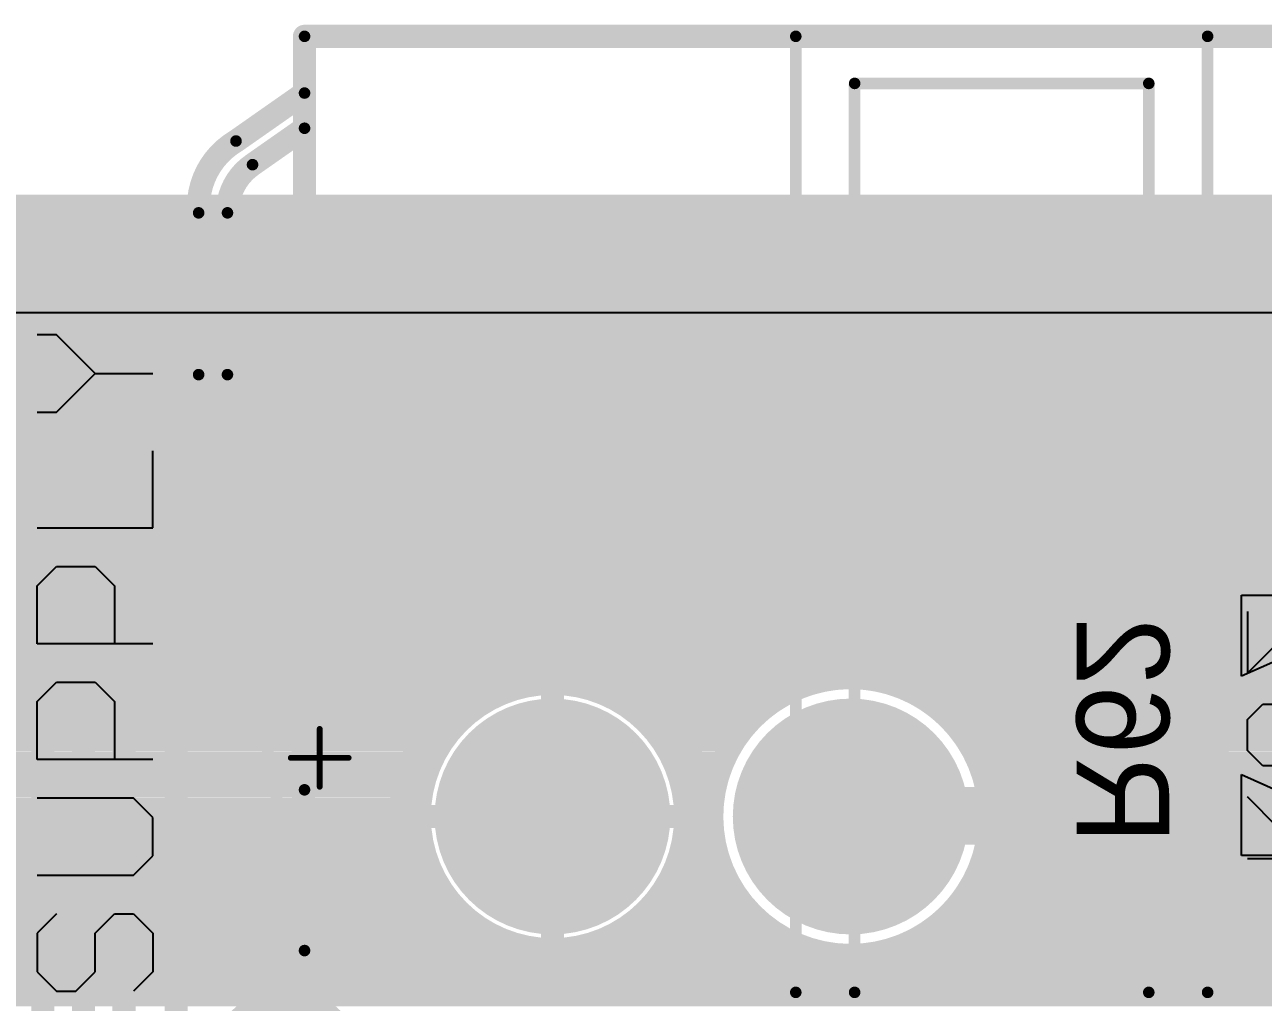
# Model space of a CAD drawing. Header units: millimetres. Extents: x 0.11 to 5.67, y 0.55 to 4.24.
# Drawn here: x 2.3698 to 2.7908, y 3.9098 to 4.2421 of the extents above; entities that cross this region are included whole.
import ezdxf

# ---------------------------------------------------------------- set-up
doc = ezdxf.new("R2010")
doc.units = ezdxf.units.MM
doc.header["$MEASUREMENT"] = 0
for name, color, linetype in [('BottomLayer', 5, 'Continuous'), ('BottomOverlay', 54, 'Continuous'), ('BottomPaste', 16, 'Continuous'), ('BottomSolder', 6, 'Continuous'), ('InternalPlane1', 76, 'Continuous'), ('InternalPlane2', 16, 'Continuous'), ('KeepOutLayer', 6, 'Continuous'), ('Mechanical14', 56, 'Continuous'), ('Mechanical3', 76, 'Continuous'), ('Mechanical8', 56, 'Continuous'), ('MultiLayer', 9, 'Continuous'), ('PadHoleLayer', 156, 'Continuous'), ('TopLayer', 1, 'Continuous'), ('TopOverlay', 2, 'Continuous'), ('TopSolder', 216, 'Continuous')]:
    doc.layers.add(name, color=color, linetype=linetype)

# ---------------------------------------------------------------- blocks, each defined once
blk = doc.blocks.new('ETHERNET_RJ45_4PORTS_36')
at = {"layer": 'BottomLayer', "const_width": 0.03346}
for points in [[(0.9626, -0.56988, 1), (0.99606, -0.56988, 1)], [(1.06398, -0.56988, 1), (1.09744, -0.56988, 1)]]:
    blk.add_lwpolyline(points, format="xyb", close=True, dxfattribs=at)
at = {"layer": 'BottomSolder', "const_width": 0.03543}
for points in [[(0.96161, -0.56988, 1), (0.99705, -0.56988, 1)], [(1.06299, -0.56988, 1), (1.09843, -0.56988, 1)]]:
    blk.add_lwpolyline(points, format="xyb", close=True, dxfattribs=at)
at = {"layer": 'InternalPlane1', "const_width": 0.01181}
for points in [[(1.05819, -0.52568, -0.240079), (1.10323, -0.52568)], [(1.03651, -0.5924, -0.240079), (1.03651, -0.54736)], [(1.12491, -0.54736, -0.240079), (1.12491, -0.5924)], [(1.10323, -0.61408, -0.240079), (1.05819, -0.61408)]]:
    blk.add_lwpolyline(points, format="xyb", dxfattribs=at)
at = {"layer": 'InternalPlane1'}
for points, const_width in [([(1.05524, -0.52568, 1), (1.06114, -0.52568, 1)], 0.00591), ([(1.10028, -0.52568, 1), (1.10618, -0.52568, 1)], 0.00591), ([(0.95929, -0.56988, 1), (0.99937, -0.56988, 1)], 0.04008), ([(1.03356, -0.54736, 1), (1.03946, -0.54736, 1)], 0.00591), ([(1.12196, -0.54736, 1), (1.12786, -0.54736, 1)], 0.00591), ([(1.03356, -0.5924, 1), (1.03946, -0.5924, 1)], 0.00591), ([(1.12196, -0.5924, 1), (1.12786, -0.5924, 1)], 0.00591), ([(1.05524, -0.61408, 1), (1.06114, -0.61408, 1)], 0.00591), ([(1.10028, -0.61408, 1), (1.10618, -0.61408, 1)], 0.00591)]:
    blk.add_lwpolyline(points, format="xyb", close=True, dxfattribs=dict(at, const_width=const_width))
at = {"layer": 'InternalPlane2', "const_width": 0.04008}
for points in [[(0.95929, -0.56988, 1), (0.99937, -0.56988, 1)], [(1.06067, -0.56988, 1), (1.10075, -0.56988, 1)]]:
    blk.add_lwpolyline(points, format="xyb", close=True, dxfattribs=at)
at = {"layer": 'Mechanical14', "const_width": 0.00394}
for points in [[(1.165, -0.1451), (1.165, -0.8351)], [(0.878, -0.5101), (0.858, -0.5101)], [(0.858, -0.5101), (0.858, -0.8351)], [(0.878, -0.8191), (0.878, -0.5101)], [(0.998, -0.5101), (0.978, -0.5101)], [(0.978, -0.5101), (0.978, -0.8191)], [(0.998, -0.5101), (0.998, -0.8351)], [(1.201, -0.7201), (1.165, -0.52431)], [(1.1912, -0.7201), (1.165, -0.57895)], [(1.1912, -0.7201), (1.1912, -0.7751)], [(1.201, -0.7201), (1.201, -0.7751)], [(1.18267, -0.79148), (1.165, -0.80386)], [(1.18829, -0.79951), (1.165, -0.81582)], [(0.978, -0.8191), (0.878, -0.8191)], [(1.165, -0.8351), (-1.165, -0.8351)]]:
    blk.add_lwpolyline(points, dxfattribs=at)
at = {"layer": 'Mechanical14', "const_width": 0.00197}
for points in [[(0.85702, -0.5101, 1), (0.85898, -0.5101, 1)], [(0.85702, -0.5101, 1), (0.85898, -0.5101, 1)], [(0.87702, -0.5101, 1), (0.87898, -0.5101, 1)], [(0.87702, -0.5101, 1), (0.87898, -0.5101, 1)], [(0.97702, -0.5101, 1), (0.97898, -0.5101, 1)], [(0.97702, -0.5101, 1), (0.97898, -0.5101, 1)], [(0.99702, -0.5101, 1), (0.99898, -0.5101, 1)], [(0.99702, -0.5101, 1), (0.99898, -0.5101, 1)], [(1.16402, -0.52431, 1), (1.16598, -0.52431, 1)], [(1.16402, -0.57895, 1), (1.16598, -0.57895, 1)], [(1.19022, -0.7201, 1), (1.19218, -0.7201, 1)], [(1.19022, -0.7201, 1), (1.19218, -0.7201, 1)], [(1.20002, -0.7201, 1), (1.20198, -0.7201, 1)], [(1.20002, -0.7201, 1), (1.20198, -0.7201, 1)], [(1.19022, -0.7751, 1), (1.19218, -0.7751, 1)], [(1.19022, -0.7751, 1), (1.19218, -0.7751, 1)], [(1.20002, -0.7751, 1), (1.20198, -0.7751, 1)], [(1.20002, -0.7751, 1), (1.20198, -0.7751, 1)], [(1.18169, -0.79148, 1), (1.18366, -0.79148, 1)], [(1.18169, -0.79148, 1), (1.18366, -0.79148, 1)], [(1.18731, -0.79951, 1), (1.18928, -0.79951, 1)], [(1.18731, -0.79951, 1), (1.18928, -0.79951, 1)], [(1.16402, -0.80386, 1), (1.16598, -0.80386, 1)], [(1.16402, -0.81582, 1), (1.16598, -0.81582, 1)], [(0.87702, -0.8191, 1), (0.87898, -0.8191, 1)], [(0.87702, -0.8191, 1), (0.87898, -0.8191, 1)], [(0.97702, -0.8191, 1), (0.97898, -0.8191, 1)], [(0.97702, -0.8191, 1), (0.97898, -0.8191, 1)], [(0.85702, -0.8351, 1), (0.85898, -0.8351, 1)], [(0.99702, -0.8351, 1), (0.99898, -0.8351, 1)], [(1.16402, -0.8351, 1), (1.16598, -0.8351, 1)], [(1.16402, -0.8351, 1), (1.16598, -0.8351, 1)]]:
    blk.add_lwpolyline(points, format="xyb", close=True, dxfattribs=at)
at = {"layer": 'Mechanical14', "const_width": 0.00394}
for points in [[(1.1912, -0.7751, -0.249333), (1.18267, -0.79148)], [(1.201, -0.7751, -0.285432), (1.18829, -0.79951)]]:
    blk.add_lwpolyline(points, format="xyb", dxfattribs=at)
at = {"layer": 'Mechanical8', "const_width": 0.00197}
for points in [[(1.15984, -0.57998), (1.15984, -0.58982)], [(1.15984, -0.58982), (1.15, -0.58982)], [(1.15984, -0.58982), (1.15984, -0.59967)], [(1.16969, -0.58982), (1.15984, -0.58982)]]:
    blk.add_lwpolyline(points, dxfattribs=at)
at = {"layer": 'Mechanical8', "const_width": 0.000984}
for points in [[(1.15935, -0.57998, 1), (1.16034, -0.57998, 1)], [(1.14951, -0.58982, 1), (1.15049, -0.58982, 1)], [(1.15935, -0.58982, 1), (1.16034, -0.58982, 1)], [(1.15935, -0.58982, 1), (1.16034, -0.58982, 1)], [(1.15935, -0.58982, 1), (1.16034, -0.58982, 1)], [(1.15935, -0.58982, 1), (1.16034, -0.58982, 1)], [(1.16919, -0.58982, 1), (1.17018, -0.58982, 1)], [(1.15935, -0.59967, 1), (1.16034, -0.59967, 1)]]:
    blk.add_lwpolyline(points, format="xyb", close=True, dxfattribs=at)
at = {"layer": 'MultiLayer', "const_width": 0.03346}
for points in [[(0.9626, -0.56988, 1), (0.99606, -0.56988, 1)], [(1.06398, -0.56988, 1), (1.09744, -0.56988, 1)]]:
    blk.add_lwpolyline(points, format="xyb", close=True, dxfattribs=at)
at = {"layer": 'PadHoleLayer', "const_width": 0.02008}
for points in [[(0.96929, -0.56988, 1), (0.98937, -0.56988, 1)], [(1.07067, -0.56988, 1), (1.09075, -0.56988, 1)]]:
    blk.add_lwpolyline(points, format="xyb", close=True, dxfattribs=at)
at = {"layer": 'TopLayer', "const_width": 0.03346}
for points in [[(0.9626, -0.56988, 1), (0.99606, -0.56988, 1)], [(1.06398, -0.56988, 1), (1.09744, -0.56988, 1)]]:
    blk.add_lwpolyline(points, format="xyb", close=True, dxfattribs=at)
at = {"layer": 'TopOverlay', "const_width": 0.00787}
for points in [[(1.16535, -0.34843), (1.16535, -0.64561)], [(1.201, -0.7201), (1.18582, -0.63752)], [(1.1912, -0.7201), (1.17695, -0.6433)], [(1.165, -0.64597), (1.165, -0.8351)], [(1.1912, -0.7201), (1.1912, -0.7751)], [(1.201, -0.7201), (1.201, -0.7751)], [(1.18267, -0.79148), (1.165, -0.80386)], [(1.18829, -0.79951), (1.165, -0.81582)], [(1.165, -0.8351), (-1.165, -0.8351)]]:
    blk.add_lwpolyline(points, dxfattribs=at)
at = {"layer": 'TopOverlay', "const_width": 0.00394}
for points in [[(1.18385, -0.63752, 1), (1.18779, -0.63752, 1)], [(1.17498, -0.6433, 1), (1.17891, -0.6433, 1)], [(1.16303, -0.64597, 1), (1.16697, -0.64597, 1)], [(1.16339, -0.64561, 1), (1.16732, -0.64561, 1)], [(1.18923, -0.7201, 1), (1.19317, -0.7201, 1)], [(1.18923, -0.7201, 1), (1.19317, -0.7201, 1)], [(1.19903, -0.7201, 1), (1.20297, -0.7201, 1)], [(1.19903, -0.7201, 1), (1.20297, -0.7201, 1)], [(1.18923, -0.7751, 1), (1.19317, -0.7751, 1)], [(1.18923, -0.7751, 1), (1.19317, -0.7751, 1)], [(1.19903, -0.7751, 1), (1.20297, -0.7751, 1)], [(1.19903, -0.7751, 1), (1.20297, -0.7751, 1)], [(1.1807, -0.79148, 1), (1.18464, -0.79148, 1)], [(1.1807, -0.79148, 1), (1.18464, -0.79148, 1)], [(1.18632, -0.79951, 1), (1.19026, -0.79951, 1)], [(1.18632, -0.79951, 1), (1.19026, -0.79951, 1)], [(1.16303, -0.80386, 1), (1.16697, -0.80386, 1)], [(1.16303, -0.81582, 1), (1.16697, -0.81582, 1)], [(1.16303, -0.8351, 1), (1.16697, -0.8351, 1)], [(1.16303, -0.8351, 1), (1.16697, -0.8351, 1)]]:
    blk.add_lwpolyline(points, format="xyb", close=True, dxfattribs=at)
at = {"layer": 'TopOverlay', "const_width": 0.00787}
for points in [[(1.1912, -0.7751, -0.249333), (1.18267, -0.79148)], [(1.201, -0.7751, -0.285432), (1.18829, -0.79951)]]:
    blk.add_lwpolyline(points, format="xyb", dxfattribs=at)
at = {"layer": 'TopSolder', "const_width": 0.03543}
for points in [[(0.96161, -0.56988, 1), (0.99705, -0.56988, 1)], [(1.06299, -0.56988, 1), (1.09843, -0.56988, 1)]]:
    blk.add_lwpolyline(points, format="xyb", close=True, dxfattribs=at)
blk = doc.blocks.new('RC0603_B_114')
at = {"layer": 'BottomLayer'}
for points in [[(-0.04429, -0.01772), (-0.01673, -0.01772), (-0.04429, 0.01772), (-0.01673, 0.01772)], [(0.04427, 0.01772), (0.01671, 0.01772), (0.04427, -0.01772), (0.01671, -0.01772)]]:
    blk.add_solid(points, dxfattribs=at)
at = {"layer": 'BottomOverlay', "const_width": 0.00701}
for points in [[(-0.05217, 0.02559), (-0.05217, -0.02559)], [(-0.05217, 0.02559), (0.05217, 0.02559)], [(0.05217, 0.02559), (0.05217, -0.02559)], [(-0.05217, -0.02559), (0.05217, -0.02559)]]:
    blk.add_lwpolyline(points, dxfattribs=at)
at = {"layer": 'BottomOverlay', "const_width": 0.0035}
for points in [[(-0.05392, 0.02559, 1), (-0.05041, 0.02559, 1)], [(-0.05392, 0.02559, 1), (-0.05041, 0.02559, 1)], [(0.05041, 0.02559, 1), (0.05392, 0.02559, 1)], [(0.05041, 0.02559, 1), (0.05392, 0.02559, 1)], [(-0.05392, -0.02559, 1), (-0.05041, -0.02559, 1)], [(-0.05392, -0.02559, 1), (-0.05041, -0.02559, 1)], [(0.05041, -0.02559, 1), (0.05392, -0.02559, 1)], [(0.05041, -0.02559, 1), (0.05392, -0.02559, 1)]]:
    blk.add_lwpolyline(points, format="xyb", close=True, dxfattribs=at)
at = {"layer": 'BottomPaste'}
for p, q in [((-0.04429, -0.01772), (-0.04429, 0.01772)), ((-0.04429, 0.01772), (-0.01673, 0.01772)), ((-0.01673, 0.01772), (-0.02461, 0)), ((0.02458, 0), (0.01671, 0.01772)), ((0.01671, 0.01772), (0.04427, 0.01772)), ((0.04427, 0.01772), (0.04427, -0.01772)), ((-0.02461, 0), (-0.01673, -0.01772)), ((0.01671, -0.01772), (0.02458, 0)), ((-0.01673, -0.01772), (-0.04429, -0.01772)), ((0.04427, -0.01772), (0.01671, -0.01772))]:
    blk.add_line(p, q, dxfattribs=at)
at = {"layer": 'BottomSolder'}
for points in [[(-0.04626, -0.01969), (-0.01476, -0.01969), (-0.04626, 0.01969), (-0.01476, 0.01969)], [(0.04624, 0.01969), (0.01474, 0.01969), (0.04624, -0.01969), (0.01474, -0.01969)]]:
    blk.add_solid(points, dxfattribs=at)
at = {"layer": 'Mechanical3'}
for p, q in [((-0.04528, 0.01575), (-0.04528, -0.01574)), ((-0.03478, 0.00525), (-0.02429, 0.01575)), ((-0.01379, 0.0105), (-0.00854, 0.01575)), ((-0.00854, 0.01575), (0.00195, 0.01575)), ((0.00195, 0.01575), (0.0072, 0.0105)), ((0.03869, 0.01575), (0.0177, 0.01575)), ((0.0177, 0.01575), (0.03869, -0.00524)), ((-0.01379, 0.00001), (-0.01379, 0.0105)), ((0.0072, 0.0105), (0.0072, 0.00525)), ((-0.02953, 0.00525), (-0.04528, 0.00525)), ((-0.02429, 0.00001), (-0.02953, 0.00525)), ((0.0072, 0.00525), (0.00195, 0.00001)), ((-0.02429, -0.01049), (-0.02429, 0.00001)), ((-0.00329, -0.01049), (-0.01379, 0.00001)), ((0.00195, 0.00001), (-0.01379, 0.00001)), ((0.03869, -0.00524), (0.03869, -0.01049)), ((-0.02953, -0.01574), (-0.02429, -0.01049)), ((0.0072, -0.01574), (-0.00329, -0.01049)), ((0.02294, -0.01574), (0.0177, -0.01049)), ((0.03869, -0.01049), (0.03344, -0.01574)), ((-0.04528, -0.01574), (-0.02953, -0.01574)), ((0.03344, -0.01574), (0.02294, -0.01574))]:
    blk.add_line(p, q, dxfattribs=at)

msp = doc.modelspace()

# ---------------------------------------------------------------- linework, layer by layer
at = {"layer": 'BottomLayer'}
for points, const_width in [([(0.88938, 4.14665), (5.24054, 4.14665)], 0.00787), ([(0.9032, 4.14074), (5.22672, 4.14074)], 0.00787), ([(0.91691, 4.13286), (4.90686, 4.13286)], 0.00787), ([(2.24115, 4.12499), (4.35037, 4.12499)], 0.00787), ([(2.25434, 4.11712), (3.99604, 4.11712)], 0.00787), ([(2.26323, 4.10924), (3.98573, 4.10924)], 0.00787), ([(2.26977, 4.10137), (3.9488, 4.10137)], 0.00787), ([(2.2747, 4.09349), (3.30313, 4.09349)], 0.00787), ([(2.27837, 4.08562), (3.29281, 4.08562)], 0.00787), ([(2.28097, 4.07775), (3.28864, 4.07775)], 0.00787), ([(2.28263, 4.06987), (3.2874, 4.06987)], 0.00787), ([(2.2834, 4.062), (2.76968, 4.062)], 0.00787), ([(2.76968, 4.06201), (2.83268, 4.06201)], 0.00787), ([(2.76968, 4.00689), (2.76968, 4.06201)], 0.00787), ([(2.28331, 4.05412), (2.76968, 4.05412)], 0.00787), ([(2.28236, 4.04625), (2.76968, 4.04625)], 0.00787), ([(2.28053, 4.03838), (2.76968, 4.03838)], 0.00787), ([(2.27772, 4.0305), (2.76968, 4.0305)], 0.00787), ([(2.27381, 4.02263), (2.76968, 4.02263)], 0.00787), ([(2.26859, 4.01475), (2.53178, 4.01475)], 0.00787), ([(2.54921, 3.97297), (2.54921, 4.01431)], 0.00787), ([(2.56665, 4.01475), (2.62854, 4.01475)], 0.00787), ([(2.67264, 4.01475), (2.76968, 4.01475)], 0.00787), ([(2.26165, 4.00688), (2.51921, 4.00688)], 0.00787), ([(2.57921, 4.00688), (2.61769, 4.00688)], 0.00787), ([(2.68349, 4.00688), (2.92866, 4.00688)], 0.00787), ([(2.76968, 4.00689), (2.83268, 4.00689)], 0.00787), ([(2.76968, 4.00101), (2.83268, 4.00101)], 0.00787), ([(2.76968, 3.99683), (2.76968, 4.00101)], 0.00787), ([(2.25213, 3.99901), (2.51217, 3.99901)], 0.00787), ([(2.58625, 3.99901), (2.61117, 3.99901)], 0.00787), ([(2.69001, 3.99901), (2.76968, 3.99901)], 0.00787), ([(2.69137, 3.99683), (2.76968, 3.99683)], 0.00787), ([(2.23743, 3.99113), (2.50774, 3.99113)], 0.00787), ([(2.59069, 3.99113), (2.60698, 3.99113)], 0.00787), ([(0.97036, 3.98326), (2.50512, 3.98326)], 0.00787), ([(2.5933, 3.98326), (2.60448, 3.98326)], 0.00787), ([(2.65059, 3.97297), (2.65083, 3.97321)], 0.01969), ([(2.65083, 3.97321), (2.80094, 3.97321)], 0.01969), ([(0.96762, 3.97538), (2.504, 3.97538)], 0.00787), ([(2.59442, 3.97538), (2.60341, 3.97538)], 0.00787), ([(2.50787, 3.97297), (2.54921, 3.97297)], 0.00787), ([(2.54921, 3.97297), (2.59055, 3.97297)], 0.00787), ([(2.54921, 3.93163), (2.54921, 3.97297)], 0.00787), ([(0.9643, 3.96751), (2.50427, 3.96751)], 0.00787), ([(2.59416, 3.96751), (2.60366, 3.96751)], 0.00787), ([(0.96036, 3.95964), (2.50595, 3.95964)], 0.00787), ([(2.59248, 3.95964), (2.60527, 3.95964)], 0.00787), ([(0.95572, 3.95176), (2.50921, 3.95176)], 0.00787), ([(2.58921, 3.95176), (2.60837, 3.95176)], 0.00787), ([(2.69164, 3.94959), (2.76968, 3.94959)], 0.00787), ([(2.76968, 3.94589), (2.76968, 3.94959)], 0.00787), ([(2.76968, 3.94589), (2.83268, 3.94589)], 0.00787), ([(0.95029, 3.94389), (2.51451, 3.94389)], 0.00787), ([(2.58391, 3.94389), (2.61336, 3.94389)], 0.00787), ([(2.68782, 3.94389), (2.92396, 3.94389)], 0.00787), ([(2.25984, 3.93601), (2.52306, 3.93601)], 0.00787), ([(2.57537, 3.93601), (2.62116, 3.93601)], 0.00787), ([(2.68002, 3.93601), (2.93251, 3.93601)], 0.00787), ([(2.25984, 3.92814), (2.54288, 3.92814)], 0.00787), ([(2.55555, 3.92814), (2.63568, 3.92814)], 0.00787), ([(2.6655, 3.92814), (2.95233, 3.92814)], 0.00787), ([(2.25984, 3.92027), (3.05989, 3.92027)], 0.00787), ([(2.25984, 3.91239), (3.05643, 3.91239)], 0.00787)]:
    msp.add_lwpolyline(points, dxfattribs=dict(at, const_width=const_width))
for points, const_width in [([(2.76772, 4.06201, 1), (2.77165, 4.06201, 1)], 0.00394), ([(2.76772, 4.06201, 1), (2.77165, 4.06201, 1)], 0.00394), ([(2.76772, 4.062, 1), (2.77165, 4.062, 1)], 0.00394), ([(2.76772, 4.05412, 1), (2.77165, 4.05412, 1)], 0.00394), ([(2.76772, 4.04625, 1), (2.77165, 4.04625, 1)], 0.00394), ([(2.76772, 4.03838, 1), (2.77165, 4.03838, 1)], 0.00394), ([(2.76772, 4.0305, 1), (2.77165, 4.0305, 1)], 0.00394), ([(2.76772, 4.02263, 1), (2.77165, 4.02263, 1)], 0.00394), ([(2.59449, 3.97297, 1), (2.50394, 3.97297, 1)], 0.00787), ([(2.52981, 4.01475, 1), (2.53375, 4.01475, 1)], 0.00394), ([(2.54724, 4.01431, 1), (2.55118, 4.01431, 1)], 0.00394), ([(2.56468, 4.01475, 1), (2.56862, 4.01475, 1)], 0.00394), ([(2.62657, 4.01475, 1), (2.63051, 4.01475, 1)], 0.00394), ([(2.67067, 4.01475, 1), (2.67461, 4.01475, 1)], 0.00394), ([(2.76772, 4.01475, 1), (2.77165, 4.01475, 1)], 0.00394), ([(2.51724, 4.00688, 1), (2.52118, 4.00688, 1)], 0.00394), ([(2.57724, 4.00688, 1), (2.58118, 4.00688, 1)], 0.00394), ([(2.61573, 4.00688, 1), (2.61966, 4.00688, 1)], 0.00394), ([(2.68152, 4.00688, 1), (2.68546, 4.00688, 1)], 0.00394), ([(2.76772, 4.00689, 1), (2.77165, 4.00689, 1)], 0.00394), ([(2.76772, 4.00689, 1), (2.77165, 4.00689, 1)], 0.00394), ([(2.76772, 4.00101, 1), (2.77165, 4.00101, 1)], 0.00394), ([(2.76772, 4.00101, 1), (2.77165, 4.00101, 1)], 0.00394), ([(2.5102, 3.99901, 1), (2.51414, 3.99901, 1)], 0.00394), ([(2.58428, 3.99901, 1), (2.58822, 3.99901, 1)], 0.00394), ([(2.6092, 3.99901, 1), (2.61314, 3.99901, 1)], 0.00394), ([(2.68804, 3.99901, 1), (2.69198, 3.99901, 1)], 0.00394), ([(2.6894, 3.99683, 1), (2.69333, 3.99683, 1)], 0.00394), ([(2.6894, 3.99683, 1), (2.69333, 3.99683, 1)], 0.00394), ([(2.76772, 3.99901, 1), (2.77165, 3.99901, 1)], 0.00394), ([(2.76772, 3.99683, 1), (2.77165, 3.99683, 1)], 0.00394), ([(2.76772, 3.99683, 1), (2.77165, 3.99683, 1)], 0.00394), ([(2.50577, 3.99113, 1), (2.50971, 3.99113, 1)], 0.00394), ([(2.58872, 3.99113, 1), (2.59265, 3.99113, 1)], 0.00394), ([(2.60501, 3.99113, 1), (2.60895, 3.99113, 1)], 0.00394), ([(2.50315, 3.98326, 1), (2.50709, 3.98326, 1)], 0.00394), ([(2.59134, 3.98326, 1), (2.59527, 3.98326, 1)], 0.00394), ([(2.60251, 3.98326, 1), (2.60645, 3.98326, 1)], 0.00394), ([(2.64567, 3.97297, 1), (2.65551, 3.97297, 1)], 0.00984), ([(2.64591, 3.97321, 1), (2.65575, 3.97321, 1)], 0.00984), ([(2.64591, 3.97321, 1), (2.65575, 3.97321, 1)], 0.00984), ([(2.50203, 3.97538, 1), (2.50597, 3.97538, 1)], 0.00394), ([(2.59246, 3.97538, 1), (2.59639, 3.97538, 1)], 0.00394), ([(2.60144, 3.97538, 1), (2.60538, 3.97538, 1)], 0.00394), ([(2.50197, 3.97297, 1), (2.50591, 3.97297, 1)], 0.00394), ([(2.50591, 3.97297, 1), (2.50984, 3.97297, 1)], 0.00394), ([(2.54724, 3.97297, 1), (2.55118, 3.97297, 1)], 0.00394), ([(2.54724, 3.97297, 1), (2.55118, 3.97297, 1)], 0.00394), ([(2.54724, 3.97297, 1), (2.55118, 3.97297, 1)], 0.00394), ([(2.54724, 3.97297, 1), (2.55118, 3.97297, 1)], 0.00394), ([(2.58858, 3.97297, 1), (2.59252, 3.97297, 1)], 0.00394), ([(2.59252, 3.97297, 1), (2.59646, 3.97297, 1)], 0.00394), ([(2.5023, 3.96751, 1), (2.50624, 3.96751, 1)], 0.00394), ([(2.59219, 3.96751, 1), (2.59613, 3.96751, 1)], 0.00394), ([(2.60169, 3.96751, 1), (2.60563, 3.96751, 1)], 0.00394), ([(2.50398, 3.95964, 1), (2.50791, 3.95964, 1)], 0.00394), ([(2.59051, 3.95964, 1), (2.59445, 3.95964, 1)], 0.00394), ([(2.6033, 3.95964, 1), (2.60724, 3.95964, 1)], 0.00394), ([(2.50724, 3.95176, 1), (2.51118, 3.95176, 1)], 0.00394), ([(2.58725, 3.95176, 1), (2.59118, 3.95176, 1)], 0.00394), ([(2.60641, 3.95176, 1), (2.61034, 3.95176, 1)], 0.00394), ([(2.68967, 3.94959, 1), (2.69361, 3.94959, 1)], 0.00394), ([(2.68967, 3.94959, 1), (2.69361, 3.94959, 1)], 0.00394), ([(2.76772, 3.94959, 1), (2.77165, 3.94959, 1)], 0.00394), ([(2.76772, 3.94959, 1), (2.77165, 3.94959, 1)], 0.00394), ([(2.76772, 3.94589, 1), (2.77165, 3.94589, 1)], 0.00394), ([(2.76772, 3.94589, 1), (2.77165, 3.94589, 1)], 0.00394), ([(2.51254, 3.94389, 1), (2.51648, 3.94389, 1)], 0.00394), ([(2.58194, 3.94389, 1), (2.58588, 3.94389, 1)], 0.00394), ([(2.61139, 3.94389, 1), (2.61533, 3.94389, 1)], 0.00394), ([(2.68585, 3.94389, 1), (2.68979, 3.94389, 1)], 0.00394), ([(2.52109, 3.93601, 1), (2.52503, 3.93601, 1)], 0.00394), ([(2.5734, 3.93601, 1), (2.57734, 3.93601, 1)], 0.00394), ([(2.61919, 3.93601, 1), (2.62313, 3.93601, 1)], 0.00394), ([(2.67805, 3.93601, 1), (2.68199, 3.93601, 1)], 0.00394), ([(2.54724, 3.93163, 1), (2.55118, 3.93163, 1)], 0.00394), ([(2.54091, 3.92814, 1), (2.54485, 3.92814, 1)], 0.00394), ([(2.55358, 3.92814, 1), (2.55751, 3.92814, 1)], 0.00394), ([(2.63371, 3.92814, 1), (2.63765, 3.92814, 1)], 0.00394), ([(2.66353, 3.92814, 1), (2.66747, 3.92814, 1)], 0.00394)]:
    msp.add_lwpolyline(points, format="xyb", close=True, dxfattribs=dict(at, const_width=const_width))
at = {"layer": 'BottomLayer', "const_width": 0.00787}
msp.add_lwpolyline([(2.69164, 3.94959, -3.731986), (2.69137, 3.99683)], format="xyb", dxfattribs=at)
at = {"layer": 'InternalPlane1'}
msp.add_line((0.72285, 4.14427), (5.40707, 4.14427), dxfattribs=at)
at = {"layer": 'InternalPlane1', "const_width": 0.04}
msp.add_lwpolyline([(0.70276, 4.16437), (5.42717, 4.16437)], dxfattribs=at)
at = {"layer": 'InternalPlane2'}
msp.add_line((0.72285, 4.14427), (5.40707, 4.14427), dxfattribs=at)
at = {"layer": 'InternalPlane2', "const_width": 0.04}
msp.add_lwpolyline([(0.70276, 4.16437), (5.42717, 4.16437)], dxfattribs=at)
at = {"layer": 'InternalPlane2', "const_width": 0.02591}
msp.add_lwpolyline([(2.44571, 3.88878, 1), (2.47161, 3.88878, 1)], format="xyb", close=True, dxfattribs=at)
at = {"layer": 'KeepOutLayer', "const_width": 0.00787}
msp.add_lwpolyline([(0.70276, 4.16437), (5.42717, 4.16437)], dxfattribs=at)
at = {"layer": 'TopLayer', "const_width": 0.00787}
for points in [[(2.3622, 4.05512), (2.43996, 4.13287)], [(2.43996, 4.13287), (4.90354, 4.13287)], [(2.37598, 4.04429), (2.44882, 4.11713)], [(2.44882, 4.11713), (4.34449, 4.11713)], [(2.38976, 4.0372), (2.45197, 4.09941)], [(2.45197, 4.09941), (3.96763, 4.09941)], [(2.40354, 4.0315), (2.45768, 4.08563)], [(2.45768, 4.08563), (3.29724, 4.08563)], [(2.42126, 4.02416), (2.46502, 4.06791)], [(2.46502, 4.06791), (3.28748, 4.06791)], [(2.4591, 4.062), (2.8425, 4.062)], [(2.45123, 4.05412), (2.83218, 4.05412)], [(2.44335, 4.04625), (2.82801, 4.04625)], [(2.37598, 3.23425), (2.37598, 4.04429)], [(2.43548, 4.03838), (2.82677, 4.03838)], [(2.38976, 3.24311), (2.38976, 4.0372)], [(2.40354, 3.25098), (2.40354, 4.0315)], [(2.4276, 4.0305), (2.82802, 4.0305)], [(2.42126, 3.72774), (2.42126, 4.02416)], [(2.42126, 4.02263), (2.8322, 4.02263)], [(2.42126, 4.01475), (2.53178, 4.01475)], [(2.54921, 3.97297), (2.54921, 4.01431)], [(2.56665, 4.01475), (2.62854, 4.01475)], [(2.67264, 4.01475), (2.84254, 4.01475)], [(2.42126, 4.00688), (2.51921, 4.00688)], [(2.57921, 4.00688), (2.61769, 4.00688)], [(2.68349, 4.00688), (2.92866, 4.00688)], [(2.42126, 3.99901), (2.51217, 3.99901)], [(2.58625, 3.99901), (2.61117, 3.99901)], [(2.69001, 3.99901), (2.92162, 3.99901)], [(2.42126, 3.99113), (2.50774, 3.99113)], [(2.59069, 3.99113), (2.60698, 3.99113)], [(2.6942, 3.99113), (2.91719, 3.99113)], [(2.42126, 3.98326), (2.50512, 3.98326)], [(2.5933, 3.98326), (2.60448, 3.98326)], [(2.6967, 3.98326), (2.91457, 3.98326)], [(2.42126, 3.97538), (2.504, 3.97538)], [(2.59442, 3.97538), (2.60341, 3.97538)], [(2.69777, 3.97538), (2.91345, 3.97538)], [(2.50787, 3.97297), (2.54921, 3.97297)], [(2.54921, 3.97297), (2.59055, 3.97297)], [(2.54921, 3.93163), (2.54921, 3.97297)], [(2.42126, 3.96751), (2.50427, 3.96751)], [(2.59416, 3.96751), (2.60366, 3.96751)], [(2.69752, 3.96751), (2.91372, 3.96751)], [(2.42126, 3.95964), (2.50595, 3.95964)], [(2.59248, 3.95964), (2.60527, 3.95964)], [(2.69591, 3.95964), (2.91539, 3.95964)], [(2.42126, 3.95176), (2.50921, 3.95176)], [(2.58921, 3.95176), (2.60837, 3.95176)], [(2.69281, 3.95176), (2.91866, 3.95176)], [(2.42126, 3.94389), (2.51451, 3.94389)], [(2.58391, 3.94389), (2.61336, 3.94389)], [(2.68782, 3.94389), (2.92396, 3.94389)], [(2.42126, 3.93601), (2.52306, 3.93601)], [(2.57537, 3.93601), (2.62116, 3.93601)], [(2.68002, 3.93601), (2.93251, 3.93601)], [(2.42126, 3.92814), (2.54288, 3.92814)], [(2.55555, 3.92814), (2.63568, 3.92814)], [(2.6655, 3.92814), (2.95233, 3.92814)], [(2.42126, 3.92027), (3.05989, 3.92027)], [(2.42126, 3.91239), (3.05643, 3.91239)]]:
    msp.add_lwpolyline(points, dxfattribs=at)
at = {"layer": 'TopLayer'}
for points, const_width in [([(2.43799, 4.13287, 1), (2.44193, 4.13287, 1)], 0.00394), ([(2.43799, 4.13287, 1), (2.44193, 4.13287, 1)], 0.00394), ([(2.44685, 4.11713, 1), (2.45079, 4.11713, 1)], 0.00394), ([(2.44685, 4.11713, 1), (2.45079, 4.11713, 1)], 0.00394), ([(2.45, 4.09941, 1), (2.45394, 4.09941, 1)], 0.00394), ([(2.45, 4.09941, 1), (2.45394, 4.09941, 1)], 0.00394), ([(2.45571, 4.08563, 1), (2.45965, 4.08563, 1)], 0.00394), ([(2.45571, 4.08563, 1), (2.45965, 4.08563, 1)], 0.00394), ([(2.46305, 4.06791, 1), (2.46698, 4.06791, 1)], 0.00394), ([(2.46305, 4.06791, 1), (2.46698, 4.06791, 1)], 0.00394), ([(2.45713, 4.062, 1), (2.46107, 4.062, 1)], 0.00394), ([(2.44926, 4.05412, 1), (2.45319, 4.05412, 1)], 0.00394), ([(2.44138, 4.04625, 1), (2.44532, 4.04625, 1)], 0.00394), ([(2.37402, 4.04429, 1), (2.37795, 4.04429, 1)], 0.00394), ([(2.37402, 4.04429, 1), (2.37795, 4.04429, 1)], 0.00394), ([(2.43351, 4.03838, 1), (2.43745, 4.03838, 1)], 0.00394), ([(2.3878, 4.0372, 1), (2.39173, 4.0372, 1)], 0.00394), ([(2.3878, 4.0372, 1), (2.39173, 4.0372, 1)], 0.00394), ([(2.40157, 4.0315, 1), (2.40551, 4.0315, 1)], 0.00394), ([(2.40157, 4.0315, 1), (2.40551, 4.0315, 1)], 0.00394), ([(2.42564, 4.0305, 1), (2.42957, 4.0305, 1)], 0.00394), ([(2.41929, 4.02416, 1), (2.42323, 4.02416, 1)], 0.00394), ([(2.41929, 4.02416, 1), (2.42323, 4.02416, 1)], 0.00394), ([(2.41929, 4.02263, 1), (2.42323, 4.02263, 1)], 0.00394), ([(2.59449, 3.97297, 1), (2.50394, 3.97297, 1)], 0.00787), ([(2.69783, 3.97297, 1), (2.60335, 3.97297, 1)], 0.00787), ([(2.41929, 4.01475, 1), (2.42323, 4.01475, 1)], 0.00394), ([(2.52981, 4.01475, 1), (2.53375, 4.01475, 1)], 0.00394), ([(2.54724, 4.01431, 1), (2.55118, 4.01431, 1)], 0.00394), ([(2.56468, 4.01475, 1), (2.56862, 4.01475, 1)], 0.00394), ([(2.62657, 4.01475, 1), (2.63051, 4.01475, 1)], 0.00394), ([(2.67067, 4.01475, 1), (2.67461, 4.01475, 1)], 0.00394), ([(2.41929, 4.00688, 1), (2.42323, 4.00688, 1)], 0.00394), ([(2.51724, 4.00688, 1), (2.52118, 4.00688, 1)], 0.00394), ([(2.57724, 4.00688, 1), (2.58118, 4.00688, 1)], 0.00394), ([(2.61573, 4.00688, 1), (2.61966, 4.00688, 1)], 0.00394), ([(2.68152, 4.00688, 1), (2.68546, 4.00688, 1)], 0.00394), ([(2.41929, 3.99901, 1), (2.42323, 3.99901, 1)], 0.00394), ([(2.5102, 3.99901, 1), (2.51414, 3.99901, 1)], 0.00394), ([(2.58428, 3.99901, 1), (2.58822, 3.99901, 1)], 0.00394), ([(2.6092, 3.99901, 1), (2.61314, 3.99901, 1)], 0.00394), ([(2.68804, 3.99901, 1), (2.69198, 3.99901, 1)], 0.00394), ([(2.41929, 3.99113, 1), (2.42323, 3.99113, 1)], 0.00394), ([(2.50577, 3.99113, 1), (2.50971, 3.99113, 1)], 0.00394), ([(2.58872, 3.99113, 1), (2.59265, 3.99113, 1)], 0.00394), ([(2.60501, 3.99113, 1), (2.60895, 3.99113, 1)], 0.00394), ([(2.69224, 3.99113, 1), (2.69617, 3.99113, 1)], 0.00394), ([(2.41929, 3.98326, 1), (2.42323, 3.98326, 1)], 0.00394), ([(2.50315, 3.98326, 1), (2.50709, 3.98326, 1)], 0.00394), ([(2.59134, 3.98326, 1), (2.59527, 3.98326, 1)], 0.00394), ([(2.60251, 3.98326, 1), (2.60645, 3.98326, 1)], 0.00394), ([(2.69473, 3.98326, 1), (2.69867, 3.98326, 1)], 0.00394), ([(2.41929, 3.97538, 1), (2.42323, 3.97538, 1)], 0.00394), ([(2.50203, 3.97538, 1), (2.50597, 3.97538, 1)], 0.00394), ([(2.59246, 3.97538, 1), (2.59639, 3.97538, 1)], 0.00394), ([(2.60144, 3.97538, 1), (2.60538, 3.97538, 1)], 0.00394), ([(2.6958, 3.97538, 1), (2.69974, 3.97538, 1)], 0.00394), ([(2.50197, 3.97297, 1), (2.50591, 3.97297, 1)], 0.00394), ([(2.50591, 3.97297, 1), (2.50984, 3.97297, 1)], 0.00394), ([(2.54724, 3.97297, 1), (2.55118, 3.97297, 1)], 0.00394), ([(2.54724, 3.97297, 1), (2.55118, 3.97297, 1)], 0.00394), ([(2.54724, 3.97297, 1), (2.55118, 3.97297, 1)], 0.00394), ([(2.54724, 3.97297, 1), (2.55118, 3.97297, 1)], 0.00394), ([(2.58858, 3.97297, 1), (2.59252, 3.97297, 1)], 0.00394), ([(2.59252, 3.97297, 1), (2.59646, 3.97297, 1)], 0.00394), ([(2.60138, 3.97297, 1), (2.60531, 3.97297, 1)], 0.00394), ([(2.69587, 3.97297, 1), (2.6998, 3.97297, 1)], 0.00394), ([(2.41929, 3.96751, 1), (2.42323, 3.96751, 1)], 0.00394), ([(2.5023, 3.96751, 1), (2.50624, 3.96751, 1)], 0.00394), ([(2.59219, 3.96751, 1), (2.59613, 3.96751, 1)], 0.00394), ([(2.60169, 3.96751, 1), (2.60563, 3.96751, 1)], 0.00394), ([(2.69555, 3.96751, 1), (2.69949, 3.96751, 1)], 0.00394), ([(2.41929, 3.95964, 1), (2.42323, 3.95964, 1)], 0.00394), ([(2.50398, 3.95964, 1), (2.50791, 3.95964, 1)], 0.00394), ([(2.59051, 3.95964, 1), (2.59445, 3.95964, 1)], 0.00394), ([(2.6033, 3.95964, 1), (2.60724, 3.95964, 1)], 0.00394), ([(2.69395, 3.95964, 1), (2.69788, 3.95964, 1)], 0.00394), ([(2.41929, 3.95176, 1), (2.42323, 3.95176, 1)], 0.00394), ([(2.50724, 3.95176, 1), (2.51118, 3.95176, 1)], 0.00394), ([(2.58725, 3.95176, 1), (2.59118, 3.95176, 1)], 0.00394), ([(2.60641, 3.95176, 1), (2.61034, 3.95176, 1)], 0.00394), ([(2.69084, 3.95176, 1), (2.69478, 3.95176, 1)], 0.00394), ([(2.41929, 3.94389, 1), (2.42323, 3.94389, 1)], 0.00394), ([(2.51254, 3.94389, 1), (2.51648, 3.94389, 1)], 0.00394), ([(2.58194, 3.94389, 1), (2.58588, 3.94389, 1)], 0.00394), ([(2.61139, 3.94389, 1), (2.61533, 3.94389, 1)], 0.00394), ([(2.68585, 3.94389, 1), (2.68979, 3.94389, 1)], 0.00394), ([(2.41929, 3.93601, 1), (2.42323, 3.93601, 1)], 0.00394), ([(2.52109, 3.93601, 1), (2.52503, 3.93601, 1)], 0.00394), ([(2.5734, 3.93601, 1), (2.57734, 3.93601, 1)], 0.00394), ([(2.61919, 3.93601, 1), (2.62313, 3.93601, 1)], 0.00394), ([(2.67805, 3.93601, 1), (2.68199, 3.93601, 1)], 0.00394), ([(2.54724, 3.93163, 1), (2.55118, 3.93163, 1)], 0.00394), ([(2.41929, 3.92814, 1), (2.42323, 3.92814, 1)], 0.00394), ([(2.54091, 3.92814, 1), (2.54485, 3.92814, 1)], 0.00394), ([(2.55358, 3.92814, 1), (2.55751, 3.92814, 1)], 0.00394), ([(2.63371, 3.92814, 1), (2.63765, 3.92814, 1)], 0.00394), ([(2.66353, 3.92814, 1), (2.66747, 3.92814, 1)], 0.00394), ([(2.41929, 3.92027, 1), (2.42323, 3.92027, 1)], 0.00394), ([(2.41929, 3.91239, 1), (2.42323, 3.91239, 1)], 0.00394)]:
    msp.add_lwpolyline(points, format="xyb", close=True, dxfattribs=dict(at, const_width=const_width))
at = {"layer": 'TopOverlay'}
for p, q in [((2.38059, 4.13668), (2.37403, 4.13668)), ((2.39371, 4.12356), (2.38059, 4.13668)), ((2.38059, 4.11044), (2.39371, 4.12356)), ((2.39371, 4.12356), (2.41339, 4.12356)), ((2.37403, 4.11044), (2.38059, 4.11044)), ((2.41339, 4.07108), (2.41339, 4.09732)), ((2.37403, 4.07108), (2.41339, 4.07108)), ((2.37403, 4.0514), (2.38059, 4.05796)), ((2.38059, 4.05796), (2.39371, 4.05796)), ((2.39371, 4.05796), (2.40027, 4.0514)), ((2.37403, 4.03172), (2.37403, 4.0514)), ((2.40027, 4.0514), (2.40027, 4.03172)), ((2.41339, 4.03172), (2.37403, 4.03172)), ((2.37403, 4.01205), (2.38059, 4.01861)), ((2.38059, 4.01861), (2.39371, 4.01861)), ((2.39371, 4.01861), (2.40027, 4.01205)), ((2.37403, 3.99237), (2.37403, 4.01205)), ((2.40027, 4.01205), (2.40027, 3.99237)), ((2.41339, 3.99237), (2.37403, 3.99237)), ((2.40683, 3.97925), (2.37403, 3.97925)), ((2.41339, 3.97269), (2.40683, 3.97925)), ((2.41339, 3.95957), (2.41339, 3.97269)), ((2.40683, 3.95301), (2.41339, 3.95957)), ((2.37403, 3.95301), (2.40683, 3.95301)), ((2.38059, 3.93989), (2.37403, 3.93333)), ((2.39371, 3.93333), (2.40027, 3.93989)), ((2.40027, 3.93989), (2.40683, 3.93989)), ((2.40683, 3.93989), (2.41339, 3.93333)), ((2.37403, 3.93333), (2.37403, 3.92021)), ((2.39371, 3.92021), (2.39371, 3.93333)), ((2.41339, 3.93333), (2.41339, 3.92021)), ((2.37403, 3.92021), (2.38059, 3.91365)), ((2.38715, 3.91365), (2.39371, 3.92021)), ((2.41339, 3.92021), (2.40683, 3.91365)), ((2.38059, 3.91365), (2.38715, 3.91365))]:
    msp.add_line(p, q, dxfattribs=at)

# ---------------------------------------------------------------- block references
for name, p, rotation in [('ETHERNET_RJ45_4PORTS_36', (3.62992, 3.40309), 180), ('RC0603_B_114', (2.80118, 4.00396), 90)]:
    msp.add_blockref(name, p, dxfattribs=dict(rotation=rotation))

# ---------------------------------------------------------------- texts
at = {"layer": 'BottomOverlay', "text_generation_flag": 2}
msp.add_text('R62', height=0.031496, rotation=270, dxfattribs=at).set_placement((2.72736, 3.96358))

doc.saveas('drawing.dxf')
